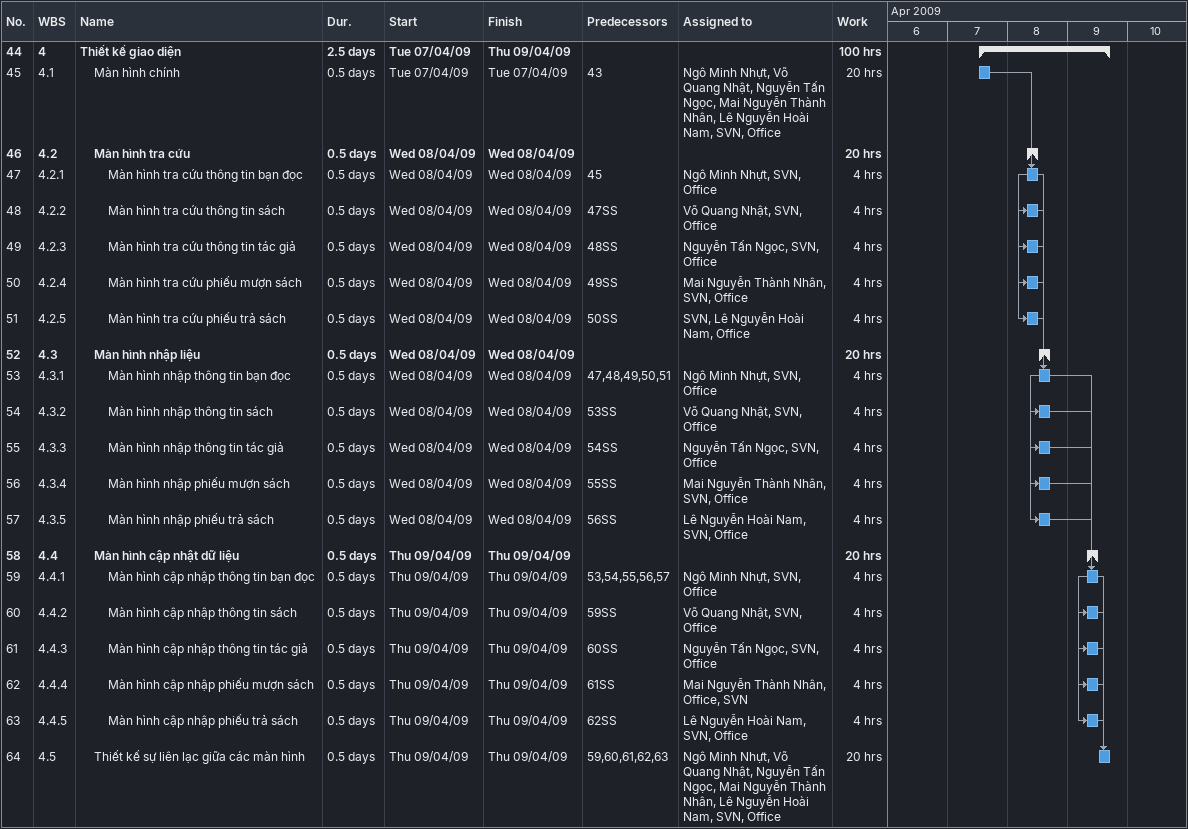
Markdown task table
| ID | WBS | Task | Duration | Start | Finish | Predecessors | Resources | Work (h) |
|---|---|---|---|---|---|---|---|---|
| 44 | 4 | **Thiết kế giao diện** | 2.5d | 2009-04-07 | 2009-04-09 |  |  | 100 |
| 45 | 4.1 | Màn hình chính | 0.5d | 2009-04-07 | 2009-04-07 | 43 | Ngô Minh Nhựt, Võ Quang Nhật, Nguyễn Tấn Ngọc, Mai Nguyễn Thành Nhân, Lê Nguyễn Hoài Nam, SVN, Office | 20 |
| 46 | 4.2 | **Màn hình tra cứu** | 0.5d | 2009-04-08 | 2009-04-08 |  |  | 20 |
| 47 | 4.2.1 | Màn hình tra cứu thông tin bạn đọc | 0.5d | 2009-04-08 | 2009-04-08 | 45 | Ngô Minh Nhựt, SVN, Office | 4 |
| 48 | 4.2.2 | Màn hình tra cứu thông tin sách | 0.5d | 2009-04-08 | 2009-04-08 | 47SS | Võ Quang Nhật, SVN, Office | 4 |
| 49 | 4.2.3 | Màn hình tra cứu thông tin tác giả | 0.5d | 2009-04-08 | 2009-04-08 | 48SS | Nguyễn Tấn Ngọc, SVN, Office | 4 |
| 50 | 4.2.4 | Màn hình tra cứu phiếu mượn sách | 0.5d | 2009-04-08 | 2009-04-08 | 49SS | Mai Nguyễn Thành Nhân, SVN, Office | 4 |
| 51 | 4.2.5 | Màn hình tra cứu phiếu trả sách | 0.5d | 2009-04-08 | 2009-04-08 | 50SS | SVN, Lê Nguyễn Hoài Nam, Office | 4 |
| 52 | 4.3 | **Màn hình nhập liệu** | 0.5d | 2009-04-08 | 2009-04-08 |  |  | 20 |
| 53 | 4.3.1 | Màn hình nhập thông tin bạn đọc | 0.5d | 2009-04-08 | 2009-04-08 | 47, 48, 49, 50, 51 | Ngô Minh Nhựt, SVN, Office | 4 |
| 54 | 4.3.2 | Màn hình nhập thông tin sách | 0.5d | 2009-04-08 | 2009-04-08 | 53SS | Võ Quang Nhật, SVN, Office | 4 |
| 55 | 4.3.3 | Màn hình nhập thông tin tác giả | 0.5d | 2009-04-08 | 2009-04-08 | 54SS | Nguyễn Tấn Ngọc, SVN, Office | 4 |
| 56 | 4.3.4 | Màn hình nhập phiếu mượn sách | 0.5d | 2009-04-08 | 2009-04-08 | 55SS | Mai Nguyễn Thành Nhân, SVN, Office | 4 |
| 57 | 4.3.5 | Màn hình nhập phiếu trả sách | 0.5d | 2009-04-08 | 2009-04-08 | 56SS | Lê Nguyễn Hoài Nam, SVN, Office | 4 |
| 58 | 4.4 | **Màn hình cập nhật dữ liệu** | 0.5d | 2009-04-09 | 2009-04-09 |  |  | 20 |
| 59 | 4.4.1 | Màn hình cập nhập thông tin bạn đọc | 0.5d | 2009-04-09 | 2009-04-09 | 53, 54, 55, 56, 57 | Ngô Minh Nhựt, SVN, Office | 4 |
| 60 | 4.4.2 | Màn hình cập nhập thông tin sách | 0.5d | 2009-04-09 | 2009-04-09 | 59SS | Võ Quang Nhật, SVN, Office | 4 |
| 61 | 4.4.3 | Màn hình cập nhập thông tin tác giả | 0.5d | 2009-04-09 | 2009-04-09 | 60SS | Nguyễn Tấn Ngọc, SVN, Office | 4 |
| 62 | 4.4.4 | Màn hình cập nhập phiếu mượn sách | 0.5d | 2009-04-09 | 2009-04-09 | 61SS | Mai Nguyễn Thành Nhân, Office, SVN | 4 |
| 63 | 4.4.5 | Màn hình cập nhập phiếu trả sách | 0.5d | 2009-04-09 | 2009-04-09 | 62SS | Lê Nguyễn Hoài Nam, SVN, Office | 4 |
| 64 | 4.5 | Thiết kế sự liên lạc giữa các màn hình | 0.5d | 2009-04-09 | 2009-04-09 | 59, 60, 61, 62, 63 | Ngô Minh Nhựt, Võ Quang Nhật, Nguyễn Tấn Ngọc, Mai Nguyễn Thành Nhân, Lê Nguyễn Hoài Nam, SVN, Office | 20 |
